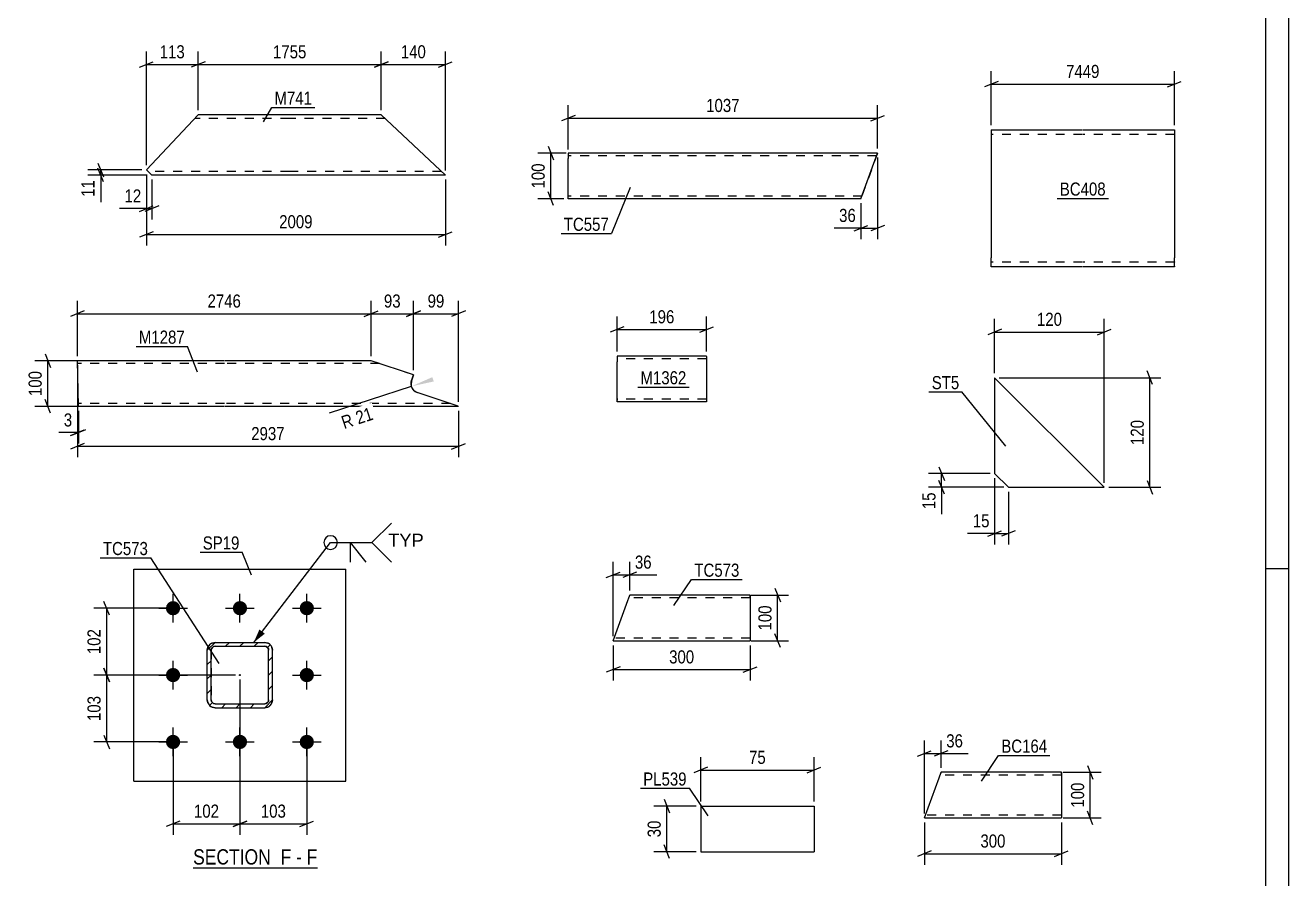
# Model space of a CAD drawing. Header units: millimetres. Extents: x 0 to 841, y 0 to 594.
# Drawn here: x 564.3 to 841, y 230.2 to 417 of the extents above; entities that cross this region are included whole.
import ezdxf

# ---------------------------------------------------------------- set-up
doc = ezdxf.new("R2010")
doc.units = ezdxf.units.MM
doc.linetypes.add('DXK_LINE_DOT2', pattern=[3.9198, 1.9599, -1.9599])
doc.linetypes.add('DXK_LINE_DOT3', pattern=[5.9187, 2.979, -0.9799, 0.9799, -0.9799])
doc.styles.add('Arial', font='ARIAL.TTF', dxfattribs={"height": 0.2})
doc.styles.add('Arial Narrow', font='ARIALN.TTF', dxfattribs={"height": 0.2})

# ---------------------------------------------------------------- blocks, each defined once
blk = doc.blocks.new('Unknown-761548467-1132')
at = {"color": 5, "linetype": 'Continuous'}
for p, q in [((841, 0), (841, 594)), ((836, 5), (836, 589)), ((841, 298), (836, 298))]:
    blk.add_line(p, q, dxfattribs=at)
blk = doc.blocks.new('Unknown-761548467-22 - 1633')
at = {"color": 6, "linetype": 'Continuous'}
blk.add_line((601.07, 232.55), (628.29, 232.55), dxfattribs=at)
at = {"color": 0, "linetype": 'Continuous'}
blk.add_wipeout([(619.18, 233.3), (619.18, 236.8), (601.07, 236.8), (601.07, 233.3)], dxfattribs=at)
at = {"color": 7, "linetype": 'Continuous', "style": 'Arial Narrow'}
blk.add_text('SECTION ', height=3.34, dxfattribs=at).set_placement((601.07, 233.3))
at = {"color": 0, "linetype": 'Continuous'}
blk.add_wipeout([(622.57, 233.3), (622.57, 236.8), (620.23, 236.8), (620.23, 233.3)], dxfattribs=at)
blk.add_wipeout([(624.9, 233.3), (624.9, 236.8), (623.62, 236.8), (623.62, 233.3)], dxfattribs=at)
at = {"color": 7, "linetype": 'Continuous', "style": 'Arial Narrow'}
blk.add_text('F', height=3.34, dxfattribs=at).set_placement((620.23, 233.3))
at = {"color": 0, "linetype": 'Continuous'}
blk.add_wipeout([(628.29, 233.3), (628.29, 236.8), (625.95, 236.8), (625.95, 233.3)], dxfattribs=at)
at = {"color": 7, "linetype": 'Continuous', "style": 'Arial Narrow'}
for s, p in [('F', (625.95, 233.3)), ('-', (623.62, 233.3))]:
    blk.add_text(s, height=3.34, dxfattribs=at).set_placement(p)
blk = doc.blocks.new('Part-761548467-12007 - 12006')
at = {"color": 2, "linetype": 'Continuous'}
for p, q in [((761.23, 243.49), (764.43, 252.29)), ((764.43, 252.29), (764.87, 253.49)), ((791.23, 253.49), (764.87, 253.49)), ((791.23, 253.49), (791.23, 253.4)), ((791.23, 253.4), (791.23, 243.49)), ((761.23, 243.49), (791.23, 243.49))]:
    blk.add_line(p, q, dxfattribs=at)
at = {"color": 7, "linetype": 'DXK_LINE_DOT2'}
for p, q in [((791.23, 252.89), (764.65, 252.89)), ((764.84, 253.4), (764.74, 253.14)), ((764.87, 253.49), (764.84, 253.4)), ((791.23, 253.14), (791.23, 253.49)), ((761.23, 243.49), (761.26, 243.58)), ((791.23, 244.09), (761.45, 244.09))]:
    blk.add_line(p, q, dxfattribs=at)
blk = doc.blocks.new('Part-761548467-11991 - 11990')
at = {"color": 2, "linetype": 'Continuous'}
for p, q in [((607.96, 343.59), (575.72, 343.59)), ((575.97, 333.68), (575.72, 343.59)), ((640.06, 343.59), (608.06, 343.59)), ((649.33, 340.48), (640.06, 343.59)), ((649.33, 340.48), (648.88, 339.15)), ((648.79, 338.38), (648.88, 339.15)), ((650.15, 336.62), (649.47, 337.01)), ((658.92, 333.68), (650.15, 336.62)), ((575.97, 333.59), (575.97, 333.68)), ((607.96, 333.59), (575.97, 333.59)), ((659.18, 333.59), (608.06, 333.59)), ((659.18, 333.59), (658.92, 333.68))]:
    blk.add_line(p, q, dxfattribs=at)
at = {"color": 7, "linetype": 'DXK_LINE_DOT2'}
for p, q in [((649.33, 340.48), (640.06, 343.59)), ((607.96, 342.99), (575.73, 342.99)), ((641.85, 342.99), (608.06, 342.99)), ((648.88, 339.15), (649.33, 340.48)), ((648.88, 339.15), (648.79, 338.38)), ((648.79, 338.38), (648.88, 339.15)), ((648.88, 339.15), (648.79, 338.38)), ((649.47, 337.01), (650.15, 336.62)), ((650.15, 336.62), (649.47, 337.01)), ((649.47, 337.01), (650.15, 336.62)), ((607.96, 334.19), (575.96, 334.19)), ((657.4, 334.19), (608.06, 334.19)), ((655.61, 334.79), (655.61, 334.79)), ((658.92, 333.68), (658.92, 333.68))]:
    blk.add_line(p, q, dxfattribs=at)
at = {"color": 2, "linetype": 'Continuous'}
blk.add_arc((650.78, 338.52), 2, 183.9691, 228.9691, dxfattribs=at)
at = {"color": 7, "linetype": 'DXK_LINE_DOT2'}
blk.add_arc((650.78, 338.52), 2, 183.9691, 228.9691, dxfattribs=at)
blk.add_arc((650.78, 338.52), 2, 183.9691, 228.9691, dxfattribs=at)
blk.add_arc((650.78, 338.52), 2, 183.9691, 228.9691, dxfattribs=at)
blk = doc.blocks.new('Part-761548467-11999 - 11998')
at = {"color": 2, "linetype": 'Continuous'}
for p, q in [((683.22, 389.04), (683.22, 387.84)), ((715.22, 389.04), (683.22, 389.04)), ((683.22, 379.04), (683.22, 387.84)), ((750.96, 389.04), (715.32, 389.04)), ((747.32, 379.04), (750.96, 389.04)), ((715.22, 379.04), (683.22, 379.04)), ((747.32, 379.04), (715.32, 379.04))]:
    blk.add_line(p, q, dxfattribs=at)
at = {"color": 7, "linetype": 'DXK_LINE_DOT2'}
for p, q in [((683.22, 389.04), (683.22, 388.94)), ((683.22, 388.94), (683.22, 388.68)), ((715.22, 388.44), (683.22, 388.44)), ((750.74, 388.44), (715.32, 388.44)), ((750.96, 389.04), (747.32, 379.04)), ((750.96, 389.04), (750.96, 389.04)), ((683.22, 379.78), (683.22, 379.68)), ((683.22, 379.68), (683.22, 379.78)), ((683.22, 379.68), (683.22, 379.64)), ((683.22, 379.64), (683.22, 379.68)), ((715.22, 379.64), (683.22, 379.64)), ((747.54, 379.64), (715.32, 379.64)), ((747.32, 379.04), (747.32, 379.04))]:
    blk.add_line(p, q, dxfattribs=at)
blk = doc.blocks.new('Part-761548467-12015 - 12014')
at = {"color": 2, "linetype": 'Continuous'}
for p, q in [((693.06, 282.27), (696.26, 291.07)), ((696.26, 291.07), (696.7, 292.27)), ((723.06, 292.27), (696.7, 292.27)), ((723.06, 292.27), (723.06, 292.18)), ((723.06, 292.18), (723.06, 282.27)), ((693.06, 282.27), (723.06, 282.27))]:
    blk.add_line(p, q, dxfattribs=at)
at = {"color": 7, "linetype": 'DXK_LINE_DOT2'}
for p, q in [((723.06, 291.67), (696.48, 291.67)), ((696.67, 292.18), (696.57, 291.92)), ((696.7, 292.27), (696.67, 292.18)), ((723.06, 291.92), (723.06, 292.27)), ((693.06, 282.27), (693.09, 282.36)), ((723.06, 282.87), (693.28, 282.87))]:
    blk.add_line(p, q, dxfattribs=at)
blk = doc.blocks.new('Part-761548467-1701 - 1633')
at = {"linetype": 'Continuous'}
h = blk.add_hatch(dxfattribs=at)
h.set_pattern_fill('', scale=0.7, style=0, pattern_type=0)
h.set_pattern_definition([(45, (616.7544, 267.627), (-1.57154, 1.57154), [])])
h.paths.add_polyline_path([(605.9, 267.63), (616.75, 267.63), (617.41, 267.76), (617.97, 268.13), (618.34, 268.69), (618.47, 269.34), (618.47, 280.2), (618.34, 280.85), (617.97, 281.41), (617.41, 281.78), (616.75, 281.91), (605.9, 281.91), (605.24, 281.78), (604.69, 281.41), (604.31, 280.85), (604.18, 280.2), (604.18, 269.34), (604.31, 268.69), (604.69, 268.13), (605.24, 267.76)])
h.paths.add_polyline_path([(605.11, 269.01), (605.04, 269.34), (605.04, 280.2), (605.11, 280.53), (605.29, 280.8), (605.57, 280.99), (605.9, 281.06), (616.75, 281.06), (617.08, 280.99), (617.36, 280.8), (617.55, 280.53), (617.61, 280.2), (617.61, 269.34), (617.55, 269.01), (617.36, 268.74), (617.08, 268.55), (616.75, 268.48), (605.9, 268.48), (605.57, 268.55), (605.29, 268.74)])
blk.add_hatch(color=246, dxfattribs=at).paths.add_polyline_path([(611.33, 274.67, -1), (611.33, 274.87, -1)])
at = {"color": 7, "linetype": 'DXK_LINE_DOT2'}
for p, q in [((604.18, 280.2), (604.31, 280.85)), ((604.18, 269.34), (604.18, 280.2)), ((605.11, 280.53), (605.04, 280.2)), ((605.04, 280.2), (605.04, 269.34)), ((605.29, 280.8), (605.11, 280.53)), ((605.24, 281.78), (605.9, 281.91)), ((605.57, 280.99), (605.29, 280.8)), ((605.9, 281.06), (605.57, 280.99)), ((605.9, 281.91), (616.75, 281.91)), ((605.9, 281.06), (616.75, 281.06)), ((616.75, 281.91), (617.41, 281.78)), ((617.08, 280.99), (616.75, 281.06)), ((617.36, 280.8), (617.08, 280.99)), ((617.55, 280.53), (617.36, 280.8)), ((617.61, 280.2), (617.55, 280.53)), ((617.61, 269.34), (617.61, 280.2)), ((618.34, 280.85), (618.47, 280.2)), ((618.47, 269.34), (618.47, 280.2)), ((604.31, 268.69), (604.18, 269.34)), ((605.04, 269.34), (605.11, 269.01)), ((605.11, 269.01), (605.29, 268.74)), ((605.29, 268.74), (605.57, 268.55)), ((605.57, 268.55), (605.9, 268.48)), ((605.9, 268.48), (616.75, 268.48)), ((616.75, 268.48), (617.08, 268.55)), ((617.08, 268.55), (617.36, 268.74)), ((617.36, 268.74), (617.55, 269.01)), ((617.55, 269.01), (617.61, 269.34)), ((618.47, 269.34), (618.34, 268.69)), ((605.9, 267.63), (605.24, 267.76)), ((605.9, 267.63), (616.75, 267.63)), ((617.41, 267.76), (616.75, 267.63))]:
    blk.add_line(p, q, dxfattribs=at)
at = {"color": 2, "linetype": 'Continuous'}
for p, q in [((604.31, 280.85), (604.18, 280.2)), ((604.18, 269.34), (604.18, 280.2)), ((605.04, 280.2), (605.11, 280.53)), ((605.04, 269.34), (605.04, 280.2)), ((605.11, 280.53), (605.29, 280.8)), ((605.9, 281.91), (605.24, 281.78)), ((605.29, 280.8), (605.57, 280.99)), ((605.57, 280.99), (605.9, 281.06)), ((605.9, 281.91), (616.75, 281.91)), ((605.9, 281.06), (616.75, 281.06)), ((617.41, 281.78), (616.75, 281.91)), ((616.75, 281.06), (617.08, 280.99)), ((617.08, 280.99), (617.36, 280.8)), ((617.36, 280.8), (617.55, 280.53)), ((617.55, 280.53), (617.61, 280.2)), ((617.61, 269.34), (617.61, 280.2)), ((618.47, 280.2), (618.34, 280.85)), ((618.47, 269.34), (618.47, 280.2)), ((604.18, 269.34), (604.31, 268.69)), ((605.11, 269.01), (605.04, 269.34)), ((605.29, 268.74), (605.11, 269.01)), ((605.57, 268.55), (605.29, 268.74)), ((605.9, 268.48), (605.57, 268.55)), ((605.9, 268.48), (616.75, 268.48)), ((617.08, 268.55), (616.75, 268.48)), ((617.36, 268.74), (617.08, 268.55)), ((617.55, 269.01), (617.36, 268.74)), ((617.61, 269.34), (617.55, 269.01)), ((618.34, 268.69), (618.47, 269.34)), ((605.24, 267.76), (605.9, 267.63)), ((605.9, 267.63), (616.75, 267.63)), ((616.75, 267.63), (617.41, 267.76))]:
    blk.add_line(p, q, dxfattribs=at)
at = {"color": 7, "linetype": 'DXK_LINE_DOT3'}
blk.add_line((611.33, 274.77), (611.33, 274.77), dxfattribs=at)
at = {"color": 246, "linetype": 'DXK_LINE_DOT2'}
blk.add_line((611.33, 274.77), (611.33, 274.77), dxfattribs=at)
at = {"color": 246, "linetype": 'Continuous'}
blk.add_circle((611.33, 274.77), 0.1, dxfattribs=at)
at = {"color": 7, "linetype": 'DXK_LINE_DOT2'}
for centre, start, end in [((605.9, 280.2), 112.5, 157.5), ((616.75, 280.2), 22.5, 67.5), ((605.9, 269.34), 202.5, 247.5), ((616.75, 269.34), 292.5, 337.5)]:
    blk.add_arc(centre, 1.71, start, end, dxfattribs=at)
at = {"color": 2, "linetype": 'Continuous'}
for centre, start, end in [((605.9, 280.2), 112.5, 157.5), ((616.75, 280.2), 22.5, 67.5), ((605.9, 269.34), 202.5, 247.5), ((616.75, 269.34), 292.5, 337.5)]:
    blk.add_arc(centre, 1.71, start, end, dxfattribs=at)
blk = doc.blocks.new('Part-761548467-1681 - 1633')
at = {"color": 2, "linetype": 'Continuous'}
for p, q in [((588.11, 251.56), (588.11, 297.98)), ((588.11, 297.98), (634.54, 297.98)), ((634.54, 251.56), (634.54, 297.98)), ((588.11, 251.56), (634.54, 251.56))]:
    blk.add_line(p, q, dxfattribs=at)
blk = doc.blocks.new('Bolt-761548467-1710 - 1633')
at = {"linetype": 'Continuous'}
for points in [[(596.68, 290.98, -1), (596.68, 287.84, -1)], [(611.33, 290.98, -1), (611.33, 287.84, -1)], [(625.97, 290.98, -1), (625.97, 287.84, -1)], [(596.68, 276.34, -1), (596.68, 273.2, -1)], [(625.97, 276.34, -1), (625.97, 273.2, -1)], [(596.68, 261.7, -1), (596.68, 258.56, -1)], [(611.33, 261.7, -1), (611.33, 258.56, -1)], [(625.97, 261.7, -1), (625.97, 258.56, -1)]]:
    blk.add_hatch(color=1, dxfattribs=at).paths.add_polyline_path(points)
at = {"color": 1, "linetype": 'Continuous'}
for p, q in [((596.68, 286.27), (596.68, 292.56)), ((611.33, 286.27), (611.33, 292.56)), ((625.97, 286.27), (625.97, 292.56)), ((593.54, 289.41), (599.83, 289.41)), ((608.18, 289.41), (614.47, 289.41)), ((622.83, 289.41), (629.11, 289.41)), ((596.68, 271.63), (596.68, 277.91)), ((625.97, 271.63), (625.97, 277.91)), ((593.54, 274.77), (599.83, 274.77)), ((622.83, 274.77), (629.11, 274.77)), ((596.68, 256.98), (596.68, 263.27)), ((611.33, 256.98), (611.33, 263.27)), ((625.97, 256.98), (625.97, 263.27)), ((593.54, 260.13), (599.83, 260.13)), ((608.18, 260.13), (614.47, 260.13)), ((622.83, 260.13), (629.11, 260.13))]:
    blk.add_line(p, q, dxfattribs=at)
blk = doc.blocks.new('Part-761548467-8833 - 8832')
at = {"color": 2, "linetype": 'Continuous'}
for p, q in [((590.83, 385.36), (602.18, 397.43)), ((622.18, 397.43), (602.18, 397.43)), ((642.28, 397.43), (622.28, 397.43)), ((656.32, 384.23), (642.28, 397.43)), ((592.03, 384.23), (590.83, 385.36)), ((622.18, 384.23), (592.03, 384.23)), ((656.32, 384.23), (622.28, 384.23))]:
    blk.add_line(p, q, dxfattribs=at)
at = {"color": 7, "linetype": 'DXK_LINE_DOT2'}
for p, q in [((622.18, 396.63), (601.43, 396.63)), ((643.13, 396.63), (622.28, 396.63)), ((622.18, 385.03), (591.18, 385.03)), ((655.47, 385.03), (622.28, 385.03)), ((655.22, 385.26), (655.27, 385.21)), ((655.4, 385.09), (655.47, 385.03))]:
    blk.add_line(p, q, dxfattribs=at)
blk = doc.blocks.new('Part-761548467-8881 - 8880')
at = {"color": 2, "linetype": 'Continuous'}
for p, q in [((775.85, 394.13), (775.85, 392.13)), ((775.85, 394.13), (795.85, 394.13)), ((795.95, 394.13), (815.95, 394.13)), ((815.95, 394.13), (815.95, 392.13)), ((775.85, 392.13), (775.85, 366.13)), ((815.95, 392.13), (815.95, 366.13)), ((775.85, 364.13), (775.85, 366.13)), ((815.95, 364.13), (815.95, 366.13)), ((795.85, 364.13), (775.85, 364.13)), ((815.95, 364.13), (795.95, 364.13))]:
    blk.add_line(p, q, dxfattribs=at)
at = {"color": 7, "linetype": 'DXK_LINE_DOT2'}
for p, q in [((795.85, 393.13), (775.85, 393.13)), ((815.95, 393.13), (795.95, 393.13)), ((775.85, 392.84), (775.85, 392.13)), ((815.95, 365.13), (815.95, 366.13)), ((775.85, 365.13), (775.85, 365.2)), ((775.85, 365.13), (775.85, 365.2)), ((795.85, 365.13), (775.85, 365.13)), ((815.95, 365.13), (795.95, 365.13)), ((815.95, 365.2), (815.95, 365.13)), ((815.95, 364.28), (815.95, 364.13))]:
    blk.add_line(p, q, dxfattribs=at)
blk = doc.blocks.new('Part-761548467-8908 - 8907')
at = {"color": 2, "linetype": 'Continuous'}
for p, q in [((776.6, 339.87), (776.6, 318.87)), ((776.6, 339.87), (800.6, 315.87)), ((776.6, 318.87), (779.6, 315.87)), ((779.6, 315.87), (800.6, 315.87))]:
    blk.add_line(p, q, dxfattribs=at)
blk = doc.blocks.new('Part-761548467-8948 - 8947')
at = {"color": 2, "linetype": 'Continuous'}
for p, q in [((712.23, 246.09), (712.23, 236.09)), ((712.23, 246.09), (737.06, 246.09)), ((737.06, 246.09), (737.06, 236.09)), ((712.23, 236.09), (737.06, 236.09))]:
    blk.add_line(p, q, dxfattribs=at)
blk = doc.blocks.new('Part-761548467-8972 - 8971')
at = {"color": 2, "linetype": 'Continuous'}
for p, q in [((693.92, 344.57), (693.92, 343.37)), ((713.52, 344.57), (693.92, 344.57)), ((693.92, 335.31), (693.92, 343.37)), ((713.52, 344.48), (713.52, 344.57)), ((713.52, 344.48), (713.52, 343.37)), ((713.52, 343.37), (713.52, 334.57)), ((693.92, 334.66), (693.92, 335.31)), ((693.92, 334.57), (693.92, 334.66)), ((713.52, 334.57), (693.92, 334.57))]:
    blk.add_line(p, q, dxfattribs=at)
at = {"color": 7, "linetype": 'DXK_LINE_DOT2'}
for p, q in [((713.52, 343.97), (693.92, 343.97)), ((713.52, 344.22), (713.52, 343.37)), ((693.92, 335.31), (693.92, 334.92)), ((693.92, 335.17), (693.92, 335.22)), ((713.52, 335.17), (693.92, 335.17)), ((713.52, 335.22), (713.52, 335.31)), ((713.52, 335.17), (713.52, 335.22)), ((713.52, 335.17), (713.52, 335.22)), ((693.92, 334.57), (693.92, 334.57))]:
    blk.add_line(p, q, dxfattribs=at)
blk = doc.blocks.new('StraightDimension-761548467-12187 - 12006')
at = {"color": 7, "linetype": 'Continuous'}
for p, q in [((796.93, 254.99), (798.13, 251.99)), ((791.6, 253.49), (799.93, 253.49)), ((797.53, 243.49), (797.53, 253.49)), ((791.6, 243.49), (799.93, 243.49)), ((798.13, 241.99), (796.93, 244.99))]:
    blk.add_line(p, q, dxfattribs=at)
at = {"color": 0}
blk.add_wipeout([(796.78, 251.83), (792.58, 251.83), (792.58, 245.15), (796.78, 245.15)], dxfattribs=at)
at = {"color": 3, "style": 'Arial Narrow'}
blk.add_text('100', height=2.863, rotation=90.0002, dxfattribs=at).set_placement((796.18, 245.75))
blk = doc.blocks.new('StraightDimension-761548467-12158 - 12006')
at = {"color": 7, "linetype": 'Continuous'}
for p, q in [((761.23, 242.49), (761.23, 233.26)), ((791.23, 242.49), (791.23, 233.26)), ((762.73, 236.26), (759.73, 235.06)), ((761.23, 235.66), (791.23, 235.66)), ((789.73, 235.06), (792.73, 236.26))]:
    blk.add_line(p, q, dxfattribs=at)
at = {"color": 0}
blk.add_wipeout([(779.57, 236.41), (779.57, 240.61), (772.89, 240.61), (772.89, 236.41)], dxfattribs=at)
at = {"color": 3, "style": 'Arial Narrow'}
blk.add_text('300', height=2.863, dxfattribs=at).set_placement((773.49, 237.01))
blk = doc.blocks.new('StraightDimension-761548467-12169 - 12006')
at = {"color": 7, "linetype": 'Continuous'}
for p, q in [((761.23, 244.49), (761.23, 260.44)), ((764.87, 254.49), (764.87, 260.44)), ((759.73, 256.99), (762.73, 258.19)), ((761.23, 257.59), (764.87, 257.59)), ((766.37, 258.19), (763.37, 256.99))]:
    blk.add_line(p, q, dxfattribs=at)
at = {"color": 0}
blk.add_wipeout([(770.25, 258.34), (770.25, 262.54), (765.4, 262.54), (765.4, 258.34)], dxfattribs=at)
at = {"color": 7, "linetype": 'Continuous'}
blk.add_line((764.87, 257.59), (770.78, 257.59), dxfattribs=at)
blk.add_line((764.87, 257.59), (770.78, 257.59), dxfattribs=at)
at = {"color": 3, "style": 'Arial Narrow'}
blk.add_text('36', height=2.863, dxfattribs=at).set_placement((766, 258.94))
blk = doc.blocks.new('StraightDimension-761548467-12062 - 11990')
at = {"color": 7, "linetype": 'Continuous'}
for p, q in [((638.56, 353.27), (641.56, 354.47)), ((640.06, 344.59), (640.06, 356.72)), ((650.83, 354.47), (647.83, 353.27)), ((649.33, 341.48), (649.33, 356.72)), ((640.06, 353.87), (649.33, 353.87))]:
    blk.add_line(p, q, dxfattribs=at)
at = {"color": 0}
blk.add_wipeout([(647.12, 354.62), (647.12, 358.82), (642.26, 358.82), (642.26, 354.62)], dxfattribs=at)
at = {"color": 3, "style": 'Arial Narrow'}
blk.add_text('93', height=2.863, dxfattribs=at).set_placement((642.86, 355.22))
blk = doc.blocks.new('StraightDimension-761548467-12063 - 11990')
at = {"color": 7, "linetype": 'Continuous'}
for p, q in [((577.22, 354.47), (574.22, 353.27)), ((575.72, 344.59), (575.72, 356.72)), ((638.56, 353.27), (641.56, 354.47)), ((640.06, 344.59), (640.06, 356.72)), ((575.72, 353.87), (640.06, 353.87))]:
    blk.add_line(p, q, dxfattribs=at)
at = {"color": 0}
blk.add_wipeout([(612.14, 354.62), (612.14, 358.82), (603.63, 358.82), (603.63, 354.62)], dxfattribs=at)
at = {"color": 3, "style": 'Arial Narrow'}
blk.add_text('2746', height=2.863, dxfattribs=at).set_placement((604.23, 355.22))
blk = doc.blocks.new('StraightDimension-761548467-12025 - 11990')
at = {"color": 7, "linetype": 'Continuous'}
for p, q in [((575.72, 342.59), (575.72, 322.45)), ((659.19, 332.59), (659.19, 322.45)), ((577.22, 325.45), (574.22, 324.25)), ((575.72, 324.85), (659.19, 324.85)), ((657.69, 324.25), (660.69, 325.45))]:
    blk.add_line(p, q, dxfattribs=at)
at = {"color": 0}
blk.add_wipeout([(621.71, 325.6), (621.71, 329.8), (613.2, 329.8), (613.2, 325.6)], dxfattribs=at)
at = {"color": 3, "style": 'Arial Narrow'}
blk.add_text('2937', height=2.863, dxfattribs=at).set_placement((613.8, 326.2))
blk = doc.blocks.new('StraightDimension-761548467-12036 - 11990')
at = {"color": 7, "linetype": 'Continuous'}
for p, q in [((575.72, 342.59), (575.72, 325.44)), ((575.97, 332.59), (575.97, 325.44)), ((574.22, 327.24), (577.22, 328.44)), ((577.47, 328.44), (574.47, 327.24)), ((575.72, 327.84), (575.97, 327.84))]:
    blk.add_line(p, q, dxfattribs=at)
at = {"color": 0}
blk.add_wipeout([(575.19, 328.59), (575.19, 332.79), (572.16, 332.79), (572.16, 328.59)], dxfattribs=at)
at = {"color": 7, "linetype": 'Continuous'}
blk.add_line((575.72, 327.84), (571.64, 327.84), dxfattribs=at)
blk.add_line((575.72, 327.84), (571.64, 327.84), dxfattribs=at)
at = {"color": 3, "style": 'Arial Narrow'}
blk.add_text('3', height=2.86, dxfattribs=at).set_placement((572.76, 329.19))
blk = doc.blocks.new('StraightDimension-761548467-12061 - 11990')
at = {"color": 7, "linetype": 'Continuous'}
for p, q in [((647.83, 353.27), (650.83, 354.47)), ((649.33, 341.48), (649.33, 356.72)), ((660.69, 354.47), (657.69, 353.27)), ((659.19, 334.59), (659.19, 356.72)), ((649.33, 353.87), (659.19, 353.87))]:
    blk.add_line(p, q, dxfattribs=at)
at = {"color": 0}
blk.add_wipeout([(656.69, 354.62), (656.69, 358.82), (651.83, 358.82), (651.83, 354.62)], dxfattribs=at)
at = {"color": 3, "style": 'Arial Narrow'}
blk.add_text('99', height=2.863, dxfattribs=at).set_placement((652.43, 355.22))
blk = doc.blocks.new('StraightDimension-761548467-12107 - 11990')
at = {"color": 7, "linetype": 'Continuous'}
for p, q in [((575.67, 343.59), (566.41, 343.59)), ((568.66, 345.09), (569.86, 342.09)), ((569.26, 333.59), (569.26, 343.59)), ((569.86, 332.09), (568.66, 335.09)), ((575.67, 333.59), (566.41, 333.59))]:
    blk.add_line(p, q, dxfattribs=at)
at = {"color": 0}
blk.add_wipeout([(568.51, 341.93), (564.31, 341.93), (564.31, 335.25), (568.51, 335.25)], dxfattribs=at)
at = {"color": 3, "style": 'Arial Narrow'}
blk.add_text('100', height=2.863, rotation=90.0002, dxfattribs=at).set_placement((567.91, 335.85))
blk = doc.blocks.new('RadiusDimension-761548467-12118 - 11990')
at = {"linetype": 'Continuous'}
blk.add_hatch(color=7, dxfattribs=at).paths.add_polyline_path([(653.76, 339.04), (648.85, 337.97), (653.46, 339.99)])
at = {"color": 7, "linetype": 'Continuous'}
blk.add_line((648.85, 337.97), (630.85, 332.12), dxfattribs=at)
blk.add_arc((650.89, 338.63), 2.14, 146.4029, 249.5861, dxfattribs=at)
at = {"color": 0}
blk.add_wipeout([(641.49, 330.37), (640.19, 334.37), (632.45, 331.85), (633.75, 327.86)], dxfattribs=at)
at = {"color": 3, "style": 'Arial Narrow'}
blk.add_text('R 21', height=2.863, rotation=17.9966, dxfattribs=at).set_placement((634.13, 328.61))
blk = doc.blocks.new('StraightDimension-761548467-12144 - 11998')
at = {"color": 7, "linetype": 'Continuous'}
for p, q in [((678.81, 390.54), (680.01, 387.54)), ((682.75, 389.04), (676.56, 389.04)), ((679.41, 379.04), (679.41, 389.04)), ((680.01, 377.54), (678.81, 380.54)), ((682.22, 379.04), (676.56, 379.04))]:
    blk.add_line(p, q, dxfattribs=at)
at = {"color": 0}
blk.add_wipeout([(678.66, 387.38), (674.46, 387.38), (674.46, 380.69), (678.66, 380.69)], dxfattribs=at)
at = {"color": 3, "style": 'Arial Narrow'}
blk.add_text('100', height=2.863, rotation=90.0002, dxfattribs=at).set_placement((678.06, 381.29))
blk = doc.blocks.new('StraightDimension-761548467-12120 - 11998')
at = {"color": 7, "linetype": 'Continuous'}
for p, q in [((683.22, 389.81), (683.22, 399.53)), ((750.96, 390.04), (750.96, 399.53)), ((684.72, 397.28), (681.72, 396.08)), ((683.22, 396.68), (750.96, 396.68)), ((749.46, 396.08), (752.46, 397.28))]:
    blk.add_line(p, q, dxfattribs=at)
at = {"color": 0}
blk.add_wipeout([(721.35, 397.43), (721.35, 401.63), (712.83, 401.63), (712.83, 397.43)], dxfattribs=at)
at = {"color": 3, "style": 'Arial Narrow'}
blk.add_text('1037', height=2.863, dxfattribs=at).set_placement((713.43, 398.03))
blk = doc.blocks.new('StraightDimension-761548467-12131 - 11998')
at = {"color": 7, "linetype": 'Continuous'}
for p, q in [((750.96, 388.04), (750.96, 370.21)), ((747.32, 378.04), (747.32, 370.21)), ((745.82, 372.01), (748.82, 373.21)), ((747.32, 372.61), (750.96, 372.61)), ((752.46, 373.21), (749.46, 372.01))]:
    blk.add_line(p, q, dxfattribs=at)
at = {"color": 0}
blk.add_wipeout([(746.8, 373.36), (746.8, 377.56), (741.94, 377.56), (741.94, 373.36)], dxfattribs=at)
at = {"color": 7, "linetype": 'Continuous'}
blk.add_line((747.32, 372.61), (741.42, 372.61), dxfattribs=at)
blk.add_line((747.32, 372.61), (741.42, 372.61), dxfattribs=at)
at = {"color": 3, "style": 'Arial Narrow'}
blk.add_text('36', height=2.863, dxfattribs=at).set_placement((742.54, 373.96))
blk = doc.blocks.new('StraightDimension-761548467-12211 - 12014')
at = {"color": 7, "linetype": 'Continuous'}
for p, q in [((693.06, 281.27), (693.06, 273.57)), ((723.06, 281.27), (723.06, 273.57)), ((694.56, 276.57), (691.56, 275.37)), ((693.06, 275.97), (723.06, 275.97)), ((721.56, 275.37), (724.56, 276.57))]:
    blk.add_line(p, q, dxfattribs=at)
at = {"color": 0}
blk.add_wipeout([(711.4, 276.72), (711.4, 280.92), (704.72, 280.92), (704.72, 276.72)], dxfattribs=at)
at = {"color": 3, "style": 'Arial Narrow'}
blk.add_text('300', height=2.863, dxfattribs=at).set_placement((705.32, 277.32))
blk = doc.blocks.new('StraightDimension-761548467-12228 - 12014')
at = {"color": 7, "linetype": 'Continuous'}
for p, q in [((693.06, 283.27), (693.06, 299.56)), ((696.7, 293.27), (696.7, 299.56)), ((691.56, 296.11), (694.56, 297.31)), ((693.06, 296.71), (696.7, 296.71)), ((698.2, 297.31), (695.2, 296.11))]:
    blk.add_line(p, q, dxfattribs=at)
at = {"color": 0}
blk.add_wipeout([(702.08, 297.46), (702.08, 301.66), (697.22, 301.66), (697.22, 297.46)], dxfattribs=at)
at = {"color": 7, "linetype": 'Continuous'}
blk.add_line((696.7, 296.71), (702.61, 296.71), dxfattribs=at)
blk.add_line((696.7, 296.71), (702.61, 296.71), dxfattribs=at)
at = {"color": 3, "style": 'Arial Narrow'}
blk.add_text('36', height=2.863, dxfattribs=at).set_placement((697.82, 298.06))
blk = doc.blocks.new('StraightDimension-761548467-12246 - 12014')
at = {"color": 7, "linetype": 'Continuous'}
for p, q in [((728.47, 293.77), (729.67, 290.77)), ((723.27, 292.27), (731.47, 292.27)), ((729.07, 282.27), (729.07, 292.27)), ((723.27, 282.27), (731.47, 282.27)), ((729.67, 280.77), (728.47, 283.77))]:
    blk.add_line(p, q, dxfattribs=at)
at = {"color": 0}
blk.add_wipeout([(728.32, 290.62), (724.12, 290.62), (724.12, 283.93), (728.32, 283.93)], dxfattribs=at)
at = {"color": 3, "style": 'Arial Narrow'}
blk.add_text('100', height=2.863, rotation=90.0002, dxfattribs=at).set_placement((727.72, 284.53))
blk = doc.blocks.new('StraightDimension-761548467-11526 - 1633')
at = {"color": 7, "linetype": 'Continuous'}
for p, q in [((582.75, 287.91), (581.55, 290.91)), ((595.68, 289.41), (579.3, 289.41)), ((582.15, 274.77), (582.15, 289.41)), ((610.33, 274.77), (579.3, 274.77)), ((581.55, 276.27), (582.75, 273.27))]:
    blk.add_line(p, q, dxfattribs=at)
at = {"color": 0}
blk.add_wipeout([(581.4, 285.43), (577.2, 285.43), (577.2, 278.75), (581.4, 278.75)], dxfattribs=at)
at = {"color": 3, "style": 'Arial Narrow'}
blk.add_text('102', height=2.863, rotation=90.0002, dxfattribs=at).set_placement((580.8, 279.35))
blk = doc.blocks.new('StraightDimension-761548467-11527 - 1633')
at = {"color": 7, "linetype": 'Continuous'}
for p, q in [((610.33, 274.77), (579.3, 274.77)), ((582.75, 273.27), (581.55, 276.27)), ((582.15, 260.13), (582.15, 274.77)), ((595.68, 260.13), (579.3, 260.13)), ((581.55, 261.63), (582.75, 258.63))]:
    blk.add_line(p, q, dxfattribs=at)
at = {"color": 0}
blk.add_wipeout([(581.4, 270.79), (577.2, 270.79), (577.2, 264.11), (581.4, 264.11)], dxfattribs=at)
at = {"color": 3, "style": 'Arial Narrow'}
blk.add_text('103', height=2.863, rotation=90.0002, dxfattribs=at).set_placement((580.8, 264.71))
blk = doc.blocks.new('StraightDimension-761548467-11545 - 1633')
at = {"color": 7, "linetype": 'Continuous'}
for p, q in [((611.33, 273.77), (611.33, 239.8)), ((625.97, 259.13), (625.97, 239.8)), ((612.83, 242.8), (609.83, 241.6)), ((611.33, 242.2), (625.97, 242.2)), ((624.47, 241.6), (627.47, 242.8))]:
    blk.add_line(p, q, dxfattribs=at)
at = {"color": 0}
blk.add_wipeout([(621.99, 242.95), (621.99, 247.15), (615.31, 247.15), (615.31, 242.95)], dxfattribs=at)
at = {"color": 3, "style": 'Arial Narrow'}
blk.add_text('103', height=2.863, dxfattribs=at).set_placement((615.91, 243.55))
blk = doc.blocks.new('StraightDimension-761548467-11546 - 1633')
at = {"color": 7, "linetype": 'Continuous'}
for p, q in [((611.33, 273.77), (611.33, 239.8)), ((596.68, 259.13), (596.68, 239.8)), ((598.18, 242.8), (595.18, 241.6)), ((596.68, 242.2), (611.33, 242.2)), ((609.83, 241.6), (612.83, 242.8))]:
    blk.add_line(p, q, dxfattribs=at)
at = {"color": 0}
blk.add_wipeout([(607.35, 242.95), (607.35, 247.15), (600.66, 247.15), (600.66, 242.95)], dxfattribs=at)
at = {"color": 3, "style": 'Arial Narrow'}
blk.add_text('102', height=2.863, dxfattribs=at).set_placement((601.26, 243.55))
blk = doc.blocks.new('StraightDimension-761548467-9026 - 8832')
at = {"color": 7, "linetype": 'Continuous'}
for p, q in [((590.83, 384.36), (590.83, 368.83)), ((656.32, 383.23), (656.32, 368.83)), ((592.33, 371.83), (589.33, 370.63)), ((590.83, 371.23), (656.32, 371.23)), ((654.82, 370.63), (657.82, 371.83))]:
    blk.add_line(p, q, dxfattribs=at)
at = {"color": 0}
blk.add_wipeout([(627.83, 371.98), (627.83, 376.18), (619.32, 376.18), (619.32, 371.98)], dxfattribs=at)
at = {"color": 3, "style": 'Arial Narrow'}
blk.add_text('2009', height=2.863, dxfattribs=at).set_placement((619.92, 372.58))
blk = doc.blocks.new('StraightDimension-761548467-12862 - 8832')
at = {"color": 7, "linetype": 'Continuous'}
for p, q in [((602.18, 398.43), (602.18, 411.28)), ((642.28, 398.43), (642.28, 411.28)), ((603.68, 409.03), (600.68, 407.83)), ((602.18, 408.43), (642.28, 408.43)), ((640.78, 407.83), (643.78, 409.03))]:
    blk.add_line(p, q, dxfattribs=at)
at = {"color": 0}
blk.add_wipeout([(626.49, 409.18), (626.49, 413.38), (617.97, 413.38), (617.97, 409.18)], dxfattribs=at)
at = {"color": 3, "style": 'Arial Narrow'}
blk.add_text('1755', height=2.863, dxfattribs=at).set_placement((618.57, 409.78))
blk = doc.blocks.new('StraightDimension-761548467-12863 - 8832')
at = {"color": 7, "linetype": 'Continuous'}
for p, q in [((590.83, 386.36), (590.83, 411.28)), ((602.18, 398.43), (602.18, 411.28)), ((589.33, 407.83), (592.33, 409.03)), ((590.83, 408.43), (602.18, 408.43)), ((603.68, 409.03), (600.68, 407.83))]:
    blk.add_line(p, q, dxfattribs=at)
at = {"color": 0}
blk.add_wipeout([(599.85, 409.18), (599.85, 413.38), (593.16, 413.38), (593.16, 409.18)], dxfattribs=at)
at = {"color": 3, "style": 'Arial Narrow'}
blk.add_text('113', height=2.863, dxfattribs=at).set_placement((593.76, 409.78))
blk = doc.blocks.new('StraightDimension-761548467-9016 - 8832')
at = {"color": 7, "linetype": 'Continuous'}
for p, q in [((589.83, 385.36), (577.98, 385.36)), ((580.23, 386.86), (581.43, 383.86)), ((581.43, 382.73), (580.23, 385.73)), ((580.83, 384.23), (580.83, 385.36)), ((591.03, 384.23), (577.98, 384.23))]:
    blk.add_line(p, q, dxfattribs=at)
at = {"color": 0}
blk.add_wipeout([(580.08, 383.7), (575.88, 383.7), (575.88, 378.85), (580.08, 378.85)], dxfattribs=at)
at = {"color": 7, "linetype": 'Continuous'}
blk.add_line((580.83, 384.23), (580.83, 378.32), dxfattribs=at)
blk.add_line((580.83, 384.23), (580.83, 378.32), dxfattribs=at)
at = {"color": 3, "style": 'Arial Narrow'}
blk.add_text('11', height=2.863, rotation=90.0002, dxfattribs=at).set_placement((579.48, 379.45))
blk = doc.blocks.new('StraightDimension-761548467-9008 - 8832')
at = {"color": 7, "linetype": 'Continuous'}
for p, q in [((590.83, 384.36), (590.83, 374.47)), ((592.03, 383.23), (592.03, 374.47)), ((589.33, 376.27), (592.33, 377.47)), ((593.53, 377.47), (590.53, 376.27)), ((590.83, 376.87), (592.03, 376.87))]:
    blk.add_line(p, q, dxfattribs=at)
at = {"color": 0}
blk.add_wipeout([(590.31, 377.62), (590.31, 381.82), (585.45, 381.82), (585.45, 377.62)], dxfattribs=at)
at = {"color": 7, "linetype": 'Continuous'}
blk.add_line((590.83, 376.87), (584.92, 376.87), dxfattribs=at)
blk.add_line((590.83, 376.87), (584.92, 376.87), dxfattribs=at)
at = {"color": 3, "style": 'Arial Narrow'}
blk.add_text('12', height=2.863, dxfattribs=at).set_placement((586.05, 378.22))
blk = doc.blocks.new('StraightDimension-761548467-12861 - 8832')
at = {"color": 7, "linetype": 'Continuous'}
for p, q in [((642.28, 398.43), (642.28, 411.28)), ((656.32, 385.23), (656.32, 411.28)), ((643.78, 409.03), (640.78, 407.83)), ((642.28, 408.43), (656.32, 408.43)), ((654.82, 407.83), (657.82, 409.03))]:
    blk.add_line(p, q, dxfattribs=at)
at = {"color": 0}
blk.add_wipeout([(652.64, 409.18), (652.64, 413.38), (645.96, 413.38), (645.96, 409.18)], dxfattribs=at)
at = {"color": 3, "style": 'Arial Narrow'}
blk.add_text('140', height=2.863, dxfattribs=at).set_placement((646.56, 409.78))
blk = doc.blocks.new('StraightDimension-761548467-9126 - 8880')
at = {"color": 7, "linetype": 'Continuous'}
for p, q in [((775.85, 395.13), (775.85, 406.98)), ((815.95, 395.13), (815.95, 406.98)), ((777.35, 404.73), (774.35, 403.53)), ((775.85, 404.13), (815.95, 404.13)), ((814.45, 403.53), (817.45, 404.73))]:
    blk.add_line(p, q, dxfattribs=at)
at = {"color": 0}
blk.add_wipeout([(800.15, 404.88), (800.15, 409.08), (791.64, 409.08), (791.64, 404.88)], dxfattribs=at)
at = {"color": 3, "style": 'Arial Narrow'}
blk.add_text('7449', height=2.863, dxfattribs=at).set_placement((792.24, 405.48))
blk = doc.blocks.new('StraightDimension-761548467-9218 - 8907')
at = {"color": 7, "linetype": 'Continuous'}
for p, q in [((811.2, 338.37), (810, 341.37)), ((777.6, 339.87), (813, 339.87)), ((810.6, 315.87), (810.6, 339.87)), ((801.6, 315.87), (813, 315.87)), ((810, 317.37), (811.2, 314.37))]:
    blk.add_line(p, q, dxfattribs=at)
at = {"color": 0}
blk.add_wipeout([(809.85, 331.21), (805.65, 331.21), (805.65, 324.53), (809.85, 324.53)], dxfattribs=at)
at = {"color": 3, "style": 'Arial Narrow'}
blk.add_text('120', height=2.863, rotation=90.0002, dxfattribs=at).set_placement((809.25, 325.13))
blk = doc.blocks.new('StraightDimension-761548467-9214 - 8907')
at = {"color": 7, "linetype": 'Continuous'}
for p, q in [((775.6, 318.87), (762.14, 318.87)), ((764.39, 320.37), (765.59, 317.37)), ((764.99, 315.87), (764.99, 318.87)), ((778.6, 315.87), (762.14, 315.87)), ((765.59, 314.37), (764.39, 317.37))]:
    blk.add_line(p, q, dxfattribs=at)
at = {"color": 0}
blk.add_wipeout([(764.24, 315.34), (760.04, 315.34), (760.04, 310.49), (764.24, 310.49)], dxfattribs=at)
at = {"color": 7, "linetype": 'Continuous'}
blk.add_line((764.99, 315.87), (764.99, 309.96), dxfattribs=at)
blk.add_line((764.99, 315.87), (764.99, 309.96), dxfattribs=at)
at = {"color": 3, "style": 'Arial Narrow'}
blk.add_text('15', height=2.863, rotation=90.0002, dxfattribs=at).set_placement((763.64, 311.09))
blk = doc.blocks.new('StraightDimension-761548467-9206 - 8907')
at = {"color": 7, "linetype": 'Continuous'}
for p, q in [((776.6, 317.87), (776.6, 303.37)), ((779.6, 314.87), (779.6, 303.37)), ((775.1, 305.17), (778.1, 306.37)), ((776.6, 305.77), (779.6, 305.77)), ((781.1, 306.37), (778.1, 305.17))]:
    blk.add_line(p, q, dxfattribs=at)
at = {"color": 0}
blk.add_wipeout([(776.08, 306.52), (776.08, 310.72), (771.22, 310.72), (771.22, 306.52)], dxfattribs=at)
at = {"color": 7, "linetype": 'Continuous'}
blk.add_line((776.6, 305.77), (770.69, 305.77), dxfattribs=at)
blk.add_line((776.6, 305.77), (770.69, 305.77), dxfattribs=at)
at = {"color": 3, "style": 'Arial Narrow'}
blk.add_text('15', height=2.863, dxfattribs=at).set_placement((771.82, 307.12))
blk = doc.blocks.new('StraightDimension-761548467-9210 - 8907')
at = {"color": 7, "linetype": 'Continuous'}
for p, q in [((776.6, 340.87), (776.6, 352.72)), ((800.6, 316.87), (800.6, 352.72)), ((778.1, 350.47), (775.1, 349.27)), ((776.6, 349.87), (800.6, 349.87)), ((799.1, 349.27), (802.1, 350.47))]:
    blk.add_line(p, q, dxfattribs=at)
at = {"color": 0}
blk.add_wipeout([(791.94, 350.62), (791.94, 354.82), (785.26, 354.82), (785.26, 350.62)], dxfattribs=at)
at = {"color": 3, "style": 'Arial Narrow'}
blk.add_text('120', height=2.863, dxfattribs=at).set_placement((785.86, 351.22))
blk = doc.blocks.new('StraightDimension-761548467-9226 - 8947')
at = {"color": 7, "linetype": 'Continuous'}
for p, q in [((713.73, 254.58), (710.73, 253.38)), ((712.23, 247.09), (712.23, 256.83)), ((735.56, 253.38), (738.56, 254.58)), ((737.06, 247.09), (737.06, 256.83)), ((712.23, 253.98), (737.06, 253.98))]:
    blk.add_line(p, q, dxfattribs=at)
at = {"color": 0}
blk.add_wipeout([(727.07, 254.73), (727.07, 258.93), (722.22, 258.93), (722.22, 254.73)], dxfattribs=at)
at = {"color": 3, "style": 'Arial Narrow'}
blk.add_text('75', height=2.863, dxfattribs=at).set_placement((722.82, 255.33))
blk = doc.blocks.new('StraightDimension-761548467-9222 - 8947')
at = {"color": 7, "linetype": 'Continuous'}
for p, q in [((704.22, 247.59), (705.42, 244.59)), ((711.23, 246.09), (701.97, 246.09)), ((704.82, 236.09), (704.82, 246.09)), ((711.23, 236.09), (701.97, 236.09)), ((705.42, 234.59), (704.22, 237.59))]:
    blk.add_line(p, q, dxfattribs=at)
at = {"color": 0}
blk.add_wipeout([(704.07, 243.52), (699.87, 243.52), (699.87, 238.66), (704.07, 238.66)], dxfattribs=at)
at = {"color": 3, "style": 'Arial Narrow'}
blk.add_text('30', height=2.863, rotation=90.0002, dxfattribs=at).set_placement((703.47, 239.26))
blk = doc.blocks.new('StraightDimension-761548467-9261 - 8971')
at = {"color": 7, "linetype": 'Continuous'}
for p, q in [((693.92, 345.57), (693.92, 353.27)), ((713.52, 345.57), (713.52, 353.27)), ((695.42, 351.02), (692.42, 349.82)), ((693.92, 350.42), (713.52, 350.42)), ((712.02, 349.82), (715.02, 351.02))]:
    blk.add_line(p, q, dxfattribs=at)
at = {"color": 0}
blk.add_wipeout([(707.07, 351.17), (707.07, 355.37), (700.38, 355.37), (700.38, 351.17)], dxfattribs=at)
at = {"color": 3, "style": 'Arial Narrow'}
blk.add_text('196', height=2.863, dxfattribs=at).set_placement((700.98, 351.77))
blk = doc.blocks.new('Mark-761548467-12197 - 12006')
at = {"color": 0}
blk.add_wipeout([(788.11, 257.78), (788.11, 260.78), (778.06, 260.78), (778.06, 257.78)], dxfattribs=at)
blk.add_wipeout([(788.11, 257.78), (788.11, 260.78), (778.06, 260.78), (778.06, 257.78)], dxfattribs=at)
at = {"color": 30, "linetype": 'Continuous'}
for p, q in [((773.71, 251.52), (777.46, 257.18)), ((777.46, 257.18), (788.71, 257.18))]:
    blk.add_line(p, q, dxfattribs=at)
at = {"color": 3, "style": 'Arial Narrow'}
blk.add_text('BC164', height=2.863, dxfattribs=at).set_placement((778.06, 257.78))
blk = doc.blocks.new('Mark-761548467-12287 - 11990')
at = {"color": 0}
blk.add_wipeout([(599.25, 347.31), (599.25, 350.31), (589.2, 350.31), (589.2, 347.31)], dxfattribs=at)
blk.add_wipeout([(599.25, 347.31), (599.25, 350.31), (589.2, 350.31), (589.2, 347.31)], dxfattribs=at)
at = {"color": 30, "linetype": 'Continuous'}
for p in [(588.6, 346.71), (602.06, 341.1)]:
    blk.add_line(p, (599.85, 346.71), dxfattribs=at)
at = {"color": 3, "style": 'Arial Narrow'}
blk.add_text('M1287', height=2.863, dxfattribs=at).set_placement((589.2, 347.31))
blk = doc.blocks.new('Mark-761548467-12280 - 11998')
at = {"color": 0}
blk.add_wipeout([(692.11, 372.02), (692.11, 375.02), (682.25, 375.02), (682.25, 372.02)], dxfattribs=at)
blk.add_wipeout([(692.11, 372.02), (692.11, 375.02), (682.25, 375.02), (682.25, 372.02)], dxfattribs=at)
at = {"color": 30, "linetype": 'Continuous'}
for p in [(696.79, 381.47), (681.65, 371.42)]:
    blk.add_line(p, (692.71, 371.42), dxfattribs=at)
at = {"color": 3, "style": 'Arial Narrow'}
blk.add_text('TC557', height=2.863, dxfattribs=at).set_placement((682.25, 372.02))
blk = doc.blocks.new('Mark-761548467-12201 - 12014')
at = {"color": 0}
blk.add_wipeout([(720.71, 296.3), (720.71, 299.3), (710.84, 299.3), (710.84, 296.3)], dxfattribs=at)
blk.add_wipeout([(720.71, 296.3), (720.71, 299.3), (710.84, 299.3), (710.84, 296.3)], dxfattribs=at)
at = {"color": 30, "linetype": 'Continuous'}
for p, q in [((706.33, 290), (710.24, 295.7)), ((710.24, 295.7), (721.31, 295.7))]:
    blk.add_line(p, q, dxfattribs=at)
at = {"color": 3, "style": 'Arial Narrow'}
blk.add_text('TC573', height=2.863, dxfattribs=at).set_placement((710.84, 296.3))
blk = doc.blocks.new('Mark-761548467-1677 - 1633')
at = {"color": 0}
blk.add_wipeout([(611.22, 302.26), (611.22, 305.26), (603.18, 305.26), (603.18, 302.26)], dxfattribs=at)
blk.add_wipeout([(611.22, 302.26), (611.22, 305.26), (603.18, 305.26), (603.18, 302.26)], dxfattribs=at)
at = {"color": 30, "linetype": 'Continuous'}
for p in [(602.58, 301.66), (613.84, 296.63)]:
    blk.add_line(p, (611.82, 301.66), dxfattribs=at)
at = {"color": 3, "style": 'Arial Narrow'}
blk.add_text('SP19', height=2.863, dxfattribs=at).set_placement((603.18, 302.26))
blk = doc.blocks.new('Mark-761548467-1697 - 1633')
at = {"color": 0}
blk.add_wipeout([(591.18, 301.04), (591.18, 304.04), (581.32, 304.04), (581.32, 301.04)], dxfattribs=at)
blk.add_wipeout([(591.18, 301.04), (591.18, 304.04), (581.32, 304.04), (581.32, 301.04)], dxfattribs=at)
at = {"color": 30, "linetype": 'Continuous'}
for p in [(580.72, 300.44), (606.79, 277.31)]:
    blk.add_line(p, (591.78, 300.44), dxfattribs=at)
at = {"color": 3, "style": 'Arial Narrow'}
blk.add_text('TC573', height=2.863, dxfattribs=at).set_placement((581.32, 301.04))
blk = doc.blocks.new('WeldMark-761548467-1764 - 1633')
at = {"linetype": 'Continuous'}
blk.add_hatch(color=30, dxfattribs=at).paths.add_polyline_path([(616.77, 283.83), (614.35, 281.91), (615.59, 284.75)])
at = {"color": 30, "linetype": 'Continuous'}
for p, q in [((614.35, 281.91), (631.19, 303.76)), ((631.19, 303.76), (640.19, 303.76))]:
    blk.add_line(p, q, dxfattribs=at)
at = {"color": 3, "linetype": 'Continuous'}
for q in [(638.91, 299.47), (635.48, 299.47)]:
    blk.add_line((635.48, 303.76), q, dxfattribs=at)
for start, end in [(90, 270), (270, 90)]:
    blk.add_arc((631.19, 303.76), 1.5, start, end, dxfattribs=at)
at = {"color": 0, "linetype": 'Continuous'}
blk.add_wipeout([(651.57, 302.86), (651.57, 305.86), (643.79, 305.86), (643.79, 302.86)], dxfattribs=at)
blk.add_wipeout([(651.57, 302.86), (651.57, 305.86), (643.79, 305.86), (643.79, 302.86)], dxfattribs=at)
at = {"color": 3, "linetype": 'Continuous'}
for q in [(644.48, 308.04), (644.48, 299.47)]:
    blk.add_line((640.19, 303.76), q, dxfattribs=at)
at = {"color": 3, "linetype": 'Continuous', "style": 'Arial'}
blk.add_text('TYP', height=2.865, dxfattribs=at).set_placement((643.79, 302.86))
blk = doc.blocks.new('Mark-761548467-9304 - 8832')
at = {"color": 0}
blk.add_wipeout([(627.11, 399.65), (627.11, 402.65), (618.89, 402.65), (618.89, 399.65)], dxfattribs=at)
blk.add_wipeout([(627.11, 399.65), (627.11, 402.65), (618.89, 402.65), (618.89, 399.65)], dxfattribs=at)
at = {"color": 30, "linetype": 'Continuous'}
for p, q in [((616.45, 395.91), (618.29, 399.05)), ((618.29, 399.05), (627.71, 399.05))]:
    blk.add_line(p, q, dxfattribs=at)
at = {"color": 3, "style": 'Arial Narrow'}
blk.add_text('M741', height=2.863, dxfattribs=at).set_placement((618.89, 399.65))
blk = doc.blocks.new('Mark-761548467-9323 - 8880')
at = {"color": 0}
blk.add_wipeout([(800.92, 379.73), (800.92, 382.73), (790.87, 382.73), (790.87, 379.73)], dxfattribs=at)
blk.add_wipeout([(800.92, 379.73), (800.92, 382.73), (790.87, 382.73), (790.87, 379.73)], dxfattribs=at)
at = {"color": 30, "linetype": 'Continuous'}
blk.add_line((790.27, 379.13), (801.52, 379.13), dxfattribs=at)
at = {"color": 3, "style": 'Arial Narrow'}
blk.add_text('BC408', height=2.863, dxfattribs=at).set_placement((790.87, 379.73))
blk = doc.blocks.new('Mark-761548467-9334 - 8907')
at = {"color": 0}
blk.add_wipeout([(768.84, 337.36), (768.84, 340.36), (762.82, 340.36), (762.82, 337.36)], dxfattribs=at)
blk.add_wipeout([(768.84, 337.36), (768.84, 340.36), (762.82, 340.36), (762.82, 337.36)], dxfattribs=at)
at = {"color": 30, "linetype": 'Continuous'}
for p in [(762.22, 336.76), (779.08, 324.87)]:
    blk.add_line(p, (769.44, 336.76), dxfattribs=at)
at = {"color": 3, "style": 'Arial Narrow'}
blk.add_text('ST5', height=2.863, dxfattribs=at).set_placement((762.82, 337.36))
blk = doc.blocks.new('Mark-761548467-9337 - 8947')
at = {"color": 0}
blk.add_wipeout([(709.15, 250.58), (709.15, 253.58), (699.64, 253.58), (699.64, 250.58)], dxfattribs=at)
blk.add_wipeout([(709.15, 250.58), (709.15, 253.58), (699.64, 253.58), (699.64, 250.58)], dxfattribs=at)
at = {"color": 30, "linetype": 'Continuous'}
for p in [(699.04, 249.98), (713.83, 243.99)]:
    blk.add_line(p, (709.75, 249.98), dxfattribs=at)
at = {"color": 3, "style": 'Arial Narrow'}
blk.add_text('PL539', height=2.863, dxfattribs=at).set_placement((699.64, 250.58))
blk = doc.blocks.new('Mark-761548467-9346 - 8971')
at = {"color": 0}
blk.add_wipeout([(709.09, 338.42), (709.09, 341.42), (699.04, 341.42), (699.04, 338.42)], dxfattribs=at)
blk.add_wipeout([(709.09, 338.42), (709.09, 341.42), (699.04, 341.42), (699.04, 338.42)], dxfattribs=at)
at = {"color": 30, "linetype": 'Continuous'}
blk.add_line((698.44, 337.82), (709.69, 337.82), dxfattribs=at)
at = {"color": 3, "style": 'Arial Narrow'}
blk.add_text('M1362', height=2.863, dxfattribs=at).set_placement((699.04, 338.42))

msp = doc.modelspace()

# ---------------------------------------------------------------- block references
for name in ['Unknown-761548467-1132', 'Part-761548467-8833 - 8832', 'Part-761548467-8881 - 8880', 'Part-761548467-11999 - 11998', 'Part-761548467-11991 - 11990', 'Part-761548467-8972 - 8971', 'Part-761548467-8908 - 8907', 'Part-761548467-1681 - 1633', 'Bolt-761548467-1710 - 1633', 'Part-761548467-12015 - 12014', 'Part-761548467-1701 - 1633', 'Part-761548467-12007 - 12006', 'Part-761548467-8948 - 8947']:
    msp.add_blockref(name, (0, 0))

# ---------------------------------------------------------------- next in the draw order: block references
for name in ['StraightDimension-761548467-12862 - 8832', 'StraightDimension-761548467-9126 - 8880', 'StraightDimension-761548467-12144 - 11998', 'StraightDimension-761548467-12131 - 11998', 'StraightDimension-761548467-9026 - 8832', 'Mark-761548467-9323 - 8880', 'StraightDimension-761548467-12062 - 11990', 'StraightDimension-761548467-9261 - 8971', 'Mark-761548467-9346 - 8971', 'StraightDimension-761548467-9218 - 8907', 'Mark-761548467-1677 - 1633', 'StraightDimension-761548467-12228 - 12014', 'Mark-761548467-12201 - 12014', 'StraightDimension-761548467-11526 - 1633', 'StraightDimension-761548467-12211 - 12014', 'StraightDimension-761548467-12169 - 12006', 'Mark-761548467-12197 - 12006', 'StraightDimension-761548467-9226 - 8947', 'StraightDimension-761548467-12187 - 12006', 'Unknown-761548467-22 - 1633']:
    msp.add_blockref(name, (0, 0))

# ---------------------------------------------------------------- next in the draw order: block references
for name in ['StraightDimension-761548467-12863 - 8832', 'StraightDimension-761548467-12861 - 8832', 'Mark-761548467-9304 - 8832', 'StraightDimension-761548467-12120 - 11998', 'Mark-761548467-12280 - 11998', 'StraightDimension-761548467-12063 - 11990', 'StraightDimension-761548467-12025 - 11990', 'StraightDimension-761548467-9214 - 8907', 'WeldMark-761548467-1764 - 1633', 'StraightDimension-761548467-12246 - 12014', 'StraightDimension-761548467-11527 - 1633', 'StraightDimension-761548467-9222 - 8947', 'StraightDimension-761548467-12158 - 12006']:
    msp.add_blockref(name, (0, 0))

# ---------------------------------------------------------------- next in the draw order: block references
for name in ['StraightDimension-761548467-9016 - 8832', 'StraightDimension-761548467-12061 - 11990', 'Mark-761548467-12287 - 11990', 'StraightDimension-761548467-12036 - 11990', 'StraightDimension-761548467-9206 - 8907', 'Mark-761548467-1697 - 1633', 'StraightDimension-761548467-11545 - 1633', 'Mark-761548467-9337 - 8947']:
    msp.add_blockref(name, (0, 0))

# ---------------------------------------------------------------- next in the draw order: block references
for name in ['StraightDimension-761548467-9008 - 8832', 'StraightDimension-761548467-9210 - 8907', 'StraightDimension-761548467-12107 - 11990', 'RadiusDimension-761548467-12118 - 11990', 'StraightDimension-761548467-11546 - 1633']:
    msp.add_blockref(name, (0, 0))

# ---------------------------------------------------------------- next in the draw order: block references
msp.add_blockref('Mark-761548467-9334 - 8907', (0, 0))

doc.saveas('drawing.dxf')
